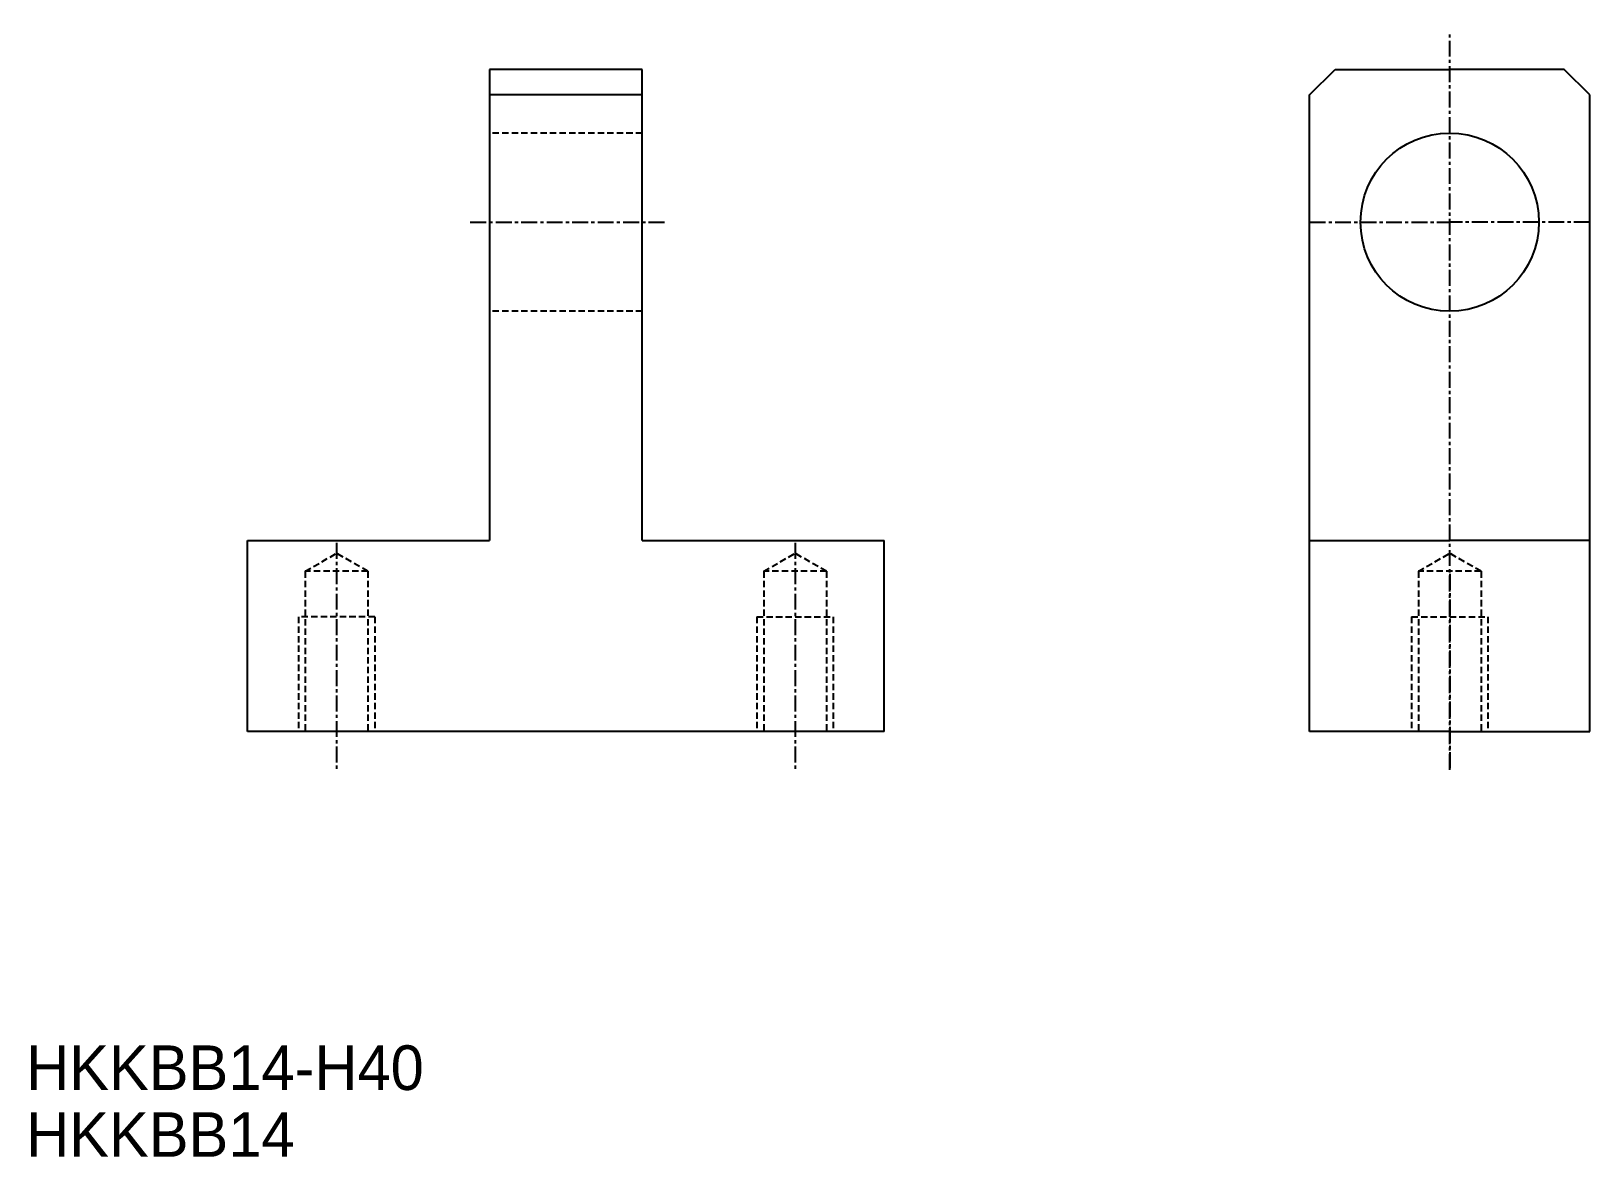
# Model space of a CAD drawing. Extents: x 1 to 123, y 1 to 89.
import ezdxf

# ---------------------------------------------------------------- set-up
doc = ezdxf.new("R2010")
doc.units = 0
doc.linetypes.add('CENTER', pattern=[2, 1.25, -0.25, 0.25, -0.25])
doc.linetypes.add('DASHED', pattern=[0.75, 0.5, -0.25])
doc.layers.get('0').update_dxf_attribs({"linetype": 'CONTINUOUS'})
doc.layers.add('CENTER', color=1, linetype='CENTER')

msp = doc.modelspace()

# ---------------------------------------------------------------- linework, layer by layer
at = {"color": 7, "linetype": 'CONTINUOUS'}
for p, q in [((36.82, 86.33), (36.82, 49.33)), ((48.82, 86.33), (36.82, 86.33)), ((48.82, 49.33), (48.82, 86.33)), ((101.22, 84.33), (103.22, 86.33)), ((103.22, 86.33), (112.22, 86.33)), ((121.22, 86.33), (112.22, 86.33)), ((123.22, 84.33), (121.22, 86.33)), ((48.82, 84.33), (36.82, 84.33)), ((101.22, 34.33), (101.22, 84.33)), ((123.22, 34.33), (123.22, 84.33)), ((17.82, 34.33), (17.82, 49.33)), ((17.82, 49.33), (36.82, 49.33)), ((48.82, 49.33), (67.82, 49.33)), ((67.82, 34.33), (67.82, 49.33)), ((101.22, 49.33), (112.22, 49.33)), ((123.22, 49.33), (112.22, 49.33)), ((67.82, 34.33), (17.82, 34.33)), ((112.22, 34.33), (101.22, 34.33)), ((112.22, 34.33), (123.22, 34.33))]:
    msp.add_line(p, q, dxfattribs=at)
at = {"color": 3, "linetype": 'DASHED'}
for p, q in [((48.82, 81.33), (36.82, 81.33)), ((48.82, 67.33), (36.82, 67.33)), ((22.36, 46.91), (24.82, 48.33)), ((27.28, 46.91), (24.82, 48.33)), ((58.36, 46.91), (60.82, 48.33)), ((63.28, 46.91), (60.82, 48.33)), ((109.76, 46.91), (112.22, 48.33)), ((114.68, 46.91), (112.22, 48.33)), ((22.36, 46.91), (22.36, 34.33)), ((27.28, 46.91), (22.36, 46.91)), ((27.28, 46.91), (27.28, 34.33)), ((63.28, 46.91), (58.36, 46.91)), ((58.36, 46.91), (58.36, 34.33)), ((63.28, 46.91), (63.28, 34.33)), ((114.68, 46.91), (109.76, 46.91)), ((109.76, 46.91), (109.76, 34.33)), ((114.68, 46.91), (114.68, 34.33)), ((27.82, 43.33), (21.82, 43.33)), ((21.82, 43.33), (21.82, 34.33)), ((27.82, 43.33), (27.82, 34.33)), ((57.82, 43.33), (63.82, 43.33)), ((57.82, 43.33), (57.82, 34.33)), ((63.82, 43.33), (63.82, 34.33)), ((109.22, 43.33), (115.22, 43.33)), ((109.22, 43.33), (109.22, 34.33)), ((115.22, 43.33), (115.22, 34.33))]:
    msp.add_line(p, q, dxfattribs=at)
at = {"color": 7, "linetype": 'CONTINUOUS'}
msp.add_circle((112.22, 74.33), 7, dxfattribs=at)
at = {"layer": 'CENTER', "color": 1, "linetype": 'CENTER'}
for p, q in [((112.22, 31.33), (112.22, 89.33)), ((35.32, 74.33), (50.82, 74.33)), ((101.22, 74.33), (112.22, 74.33)), ((123.22, 74.33), (112.22, 74.33)), ((24.82, 49.15), (24.82, 31.33)), ((60.82, 49.15), (60.82, 31.33)), ((112.22, 46.7), (112.22, 31.33))]:
    msp.add_line(p, q, dxfattribs=at)

# ---------------------------------------------------------------- texts
at = {"color": 7, "linetype": 'CONTINUOUS'}
for s, p in [('HKKBB14-H40', (0.45, 6.18)), ('HKKBB14', (0.45, 0.93))]:
    msp.add_text(s, height=3.5, dxfattribs=at).set_placement(p)

doc.saveas('drawing.dxf')
